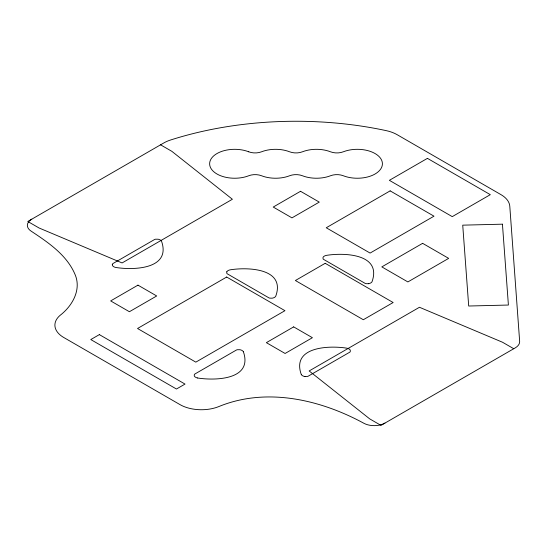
<?xml version="1.0" encoding="UTF-8"?>
<svg xmlns="http://www.w3.org/2000/svg" width="547" height="547" viewBox="0 0 547 547"><rect width="100%" height="100%" fill="white"/><g stroke="black" fill="none" stroke-linecap="round" stroke-linejoin="round"><path stroke-width="0.82" d="M226.779 271.811L226.8 273.315A3.138 1.812 0 0 0 227.511 273.958L268.666 297.718A3.138 1.812 0 0 0 269.774 298.129L272.098 298.19A5.285 3.05 0 0 0 275.722 296.283C285.903 268.256 247.907 266.998 230.287 269.815A5.292 3.056 0 0 0 226.8 271.811M368.35 283.715L366.025 283.661A3.138 1.812 0 0 1 364.917 283.25L323.762 259.483A3.138 1.812 0 0 1 323.051 258.847L323.031 257.336A5.292 3.056 0 0 1 326.538 255.353C344.186 252.529 382.1 253.767 372.001 281.814A5.285 3.05 0 0 1 368.35 283.715M304.966 376.534L307.291 376.473A3.138 1.812 0 0 0 308.399 376.062L349.554 352.302A3.138 1.812 0 0 0 350.265 351.666L350.285 350.155A5.292 3.056 0 0 0 346.777 348.172C329.13 345.348 291.216 346.586 301.315 374.633M197.535 377.991C215.176 380.794 253.152 379.885 243.388 351.742M160.572 144.825L171.82 151.314L232.386 199.265L122.09 262.943L39.042 227.976L27.794 221.48L163.84 142.938A30.29 17.483 0 0 1 170.561 140.011A258.546 149.269 0 0 1 386.25 130.644A30.29 17.483 0 0 1 397.095 134.665L500.943 194.623A30.29 17.483 0 0 1 509.79 206.246L519.65 341.328A15.145 8.745 0 0 1 515.226 347.878L380.972 425.388L369.731 418.893L309.164 370.948L419.46 307.27L502.508 342.237L513.756 348.726M197.542 377.977A5.285 3.05 0 0 1 194.247 375.885L194.342 374.545A3.138 1.812 0 0 1 195.053 373.902L236.208 350.142A3.138 1.812 0 0 1 237.316 349.731L239.928 349.724A5.292 3.056 0 0 1 243.367 351.748M304.966 376.534A5.285 3.05 0 0 1 301.342 374.627M31.781 219.183A15.145 8.745 0 0 0 31.329 231.272C48.615 242.731 67.493 255.449 75.465 275.483C81.209 290.484 72.019 306.115 60.273 315.209A30.29 17.483 0 0 0 63.773 337.513L180.004 404.616A30.29 17.483 0 0 0 218.636 406.64C266.266 387.002 320.351 399.536 364.015 423.351A15.145 8.745 0 0 0 384.958 423.084M112.285 264.673L112.415 265.363A5.285 3.05 0 0 0 115.718 267.456C133.345 270.3 171.327 269.35 161.556 241.227A5.292 3.056 0 0 0 158.097 239.21L155.492 239.21A3.138 1.812 0 0 0 154.384 239.62L113.229 263.387A3.138 1.812 0 0 0 112.518 264.023L112.285 264.673M137.967 285.144L110.658 300.912L129.4 311.728L156.702 295.968L137.967 285.144M300.535 191.286L273.226 207.053L291.968 217.87L319.277 202.11L300.535 191.286M99.356 334.614L90.788 339.564L176.455 389.02L185.023 384.076L99.356 334.614M427.426 158.356L389.368 180.332L452.253 216.633L490.31 194.664L427.426 158.356M226.677 277.035L137.536 328.494L195.819 362.141L284.953 310.682L226.677 277.035M390.155 190.869L326.244 227.764L370.093 253.076L433.997 216.181L390.155 190.869M325.205 263.305L295.387 280.515L363.317 319.735L393.143 302.525L325.205 263.305M422.619 243.333L381.82 266.888L407.877 281.931L448.67 258.375L422.619 243.333M293.664 326.887L266.362 342.654L285.096 353.471L312.405 337.704L293.664 326.887M502.44 224.181L462.728 225.159L468.697 306.019L508.402 305.041L502.44 224.181M248.755 151.806A11.357 6.557 0 0 0 261.514 151.806A25.053 14.461 0 0 1 289.643 151.806A11.357 6.557 0 0 0 302.402 151.806A25.053 14.461 0 0 1 330.532 151.806A11.357 6.557 0 0 0 343.284 151.806A25.053 14.461 0 0 1 376.151 154.213A25.053 14.461 0 0 1 376.151 173.337A25.053 14.461 0 0 1 343.284 175.744A11.357 6.557 0 0 0 330.532 175.744A25.053 14.461 0 0 1 302.402 175.744A11.357 6.557 0 0 0 289.643 175.744A25.053 14.461 0 0 1 261.514 175.744A11.357 6.557 0 0 0 248.755 175.744A25.053 14.461 0 0 1 215.894 173.337A25.053 14.461 0 0 1 215.894 154.213A25.053 14.461 0 0 1 248.755 151.806"/></g></svg>
